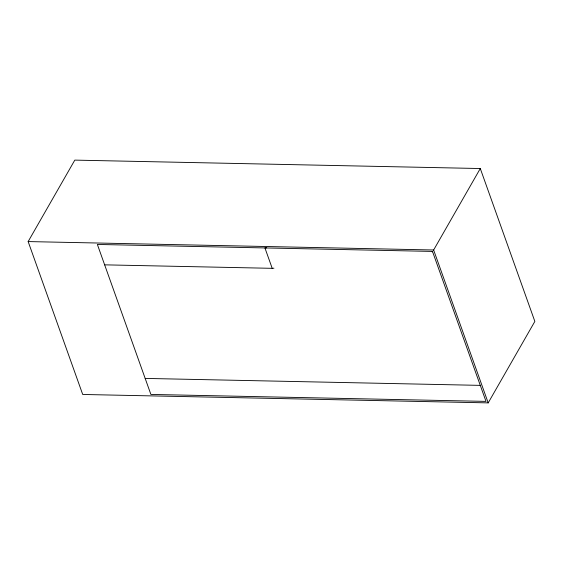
<?xml version="1.0" encoding="UTF-8"?>
<svg xmlns="http://www.w3.org/2000/svg" width="563" height="563" viewBox="0 0 563 563"><rect width="100%" height="100%" fill="white"/><g stroke="black" fill="none" stroke-linecap="round" stroke-linejoin="round"><path stroke-width="0.84" d="M28.15 241.576L74.802 160.117L480.288 168.534L534.85 321.424L488.198 402.883L82.712 394.466L28.15 241.576L433.637 249.993L480.288 168.534M432.483 251.415L97.371 244.455L150.884 394.431L486.003 401.391L432.483 251.415L432.187 251.781L432.616 251.788M266.679 247.819L264.927 247.938L272.203 268.326L273.949 268.199M104.641 264.842L272.203 268.326M145.17 378.413L480.288 385.374M433.637 249.993L488.198 402.883"/></g></svg>
